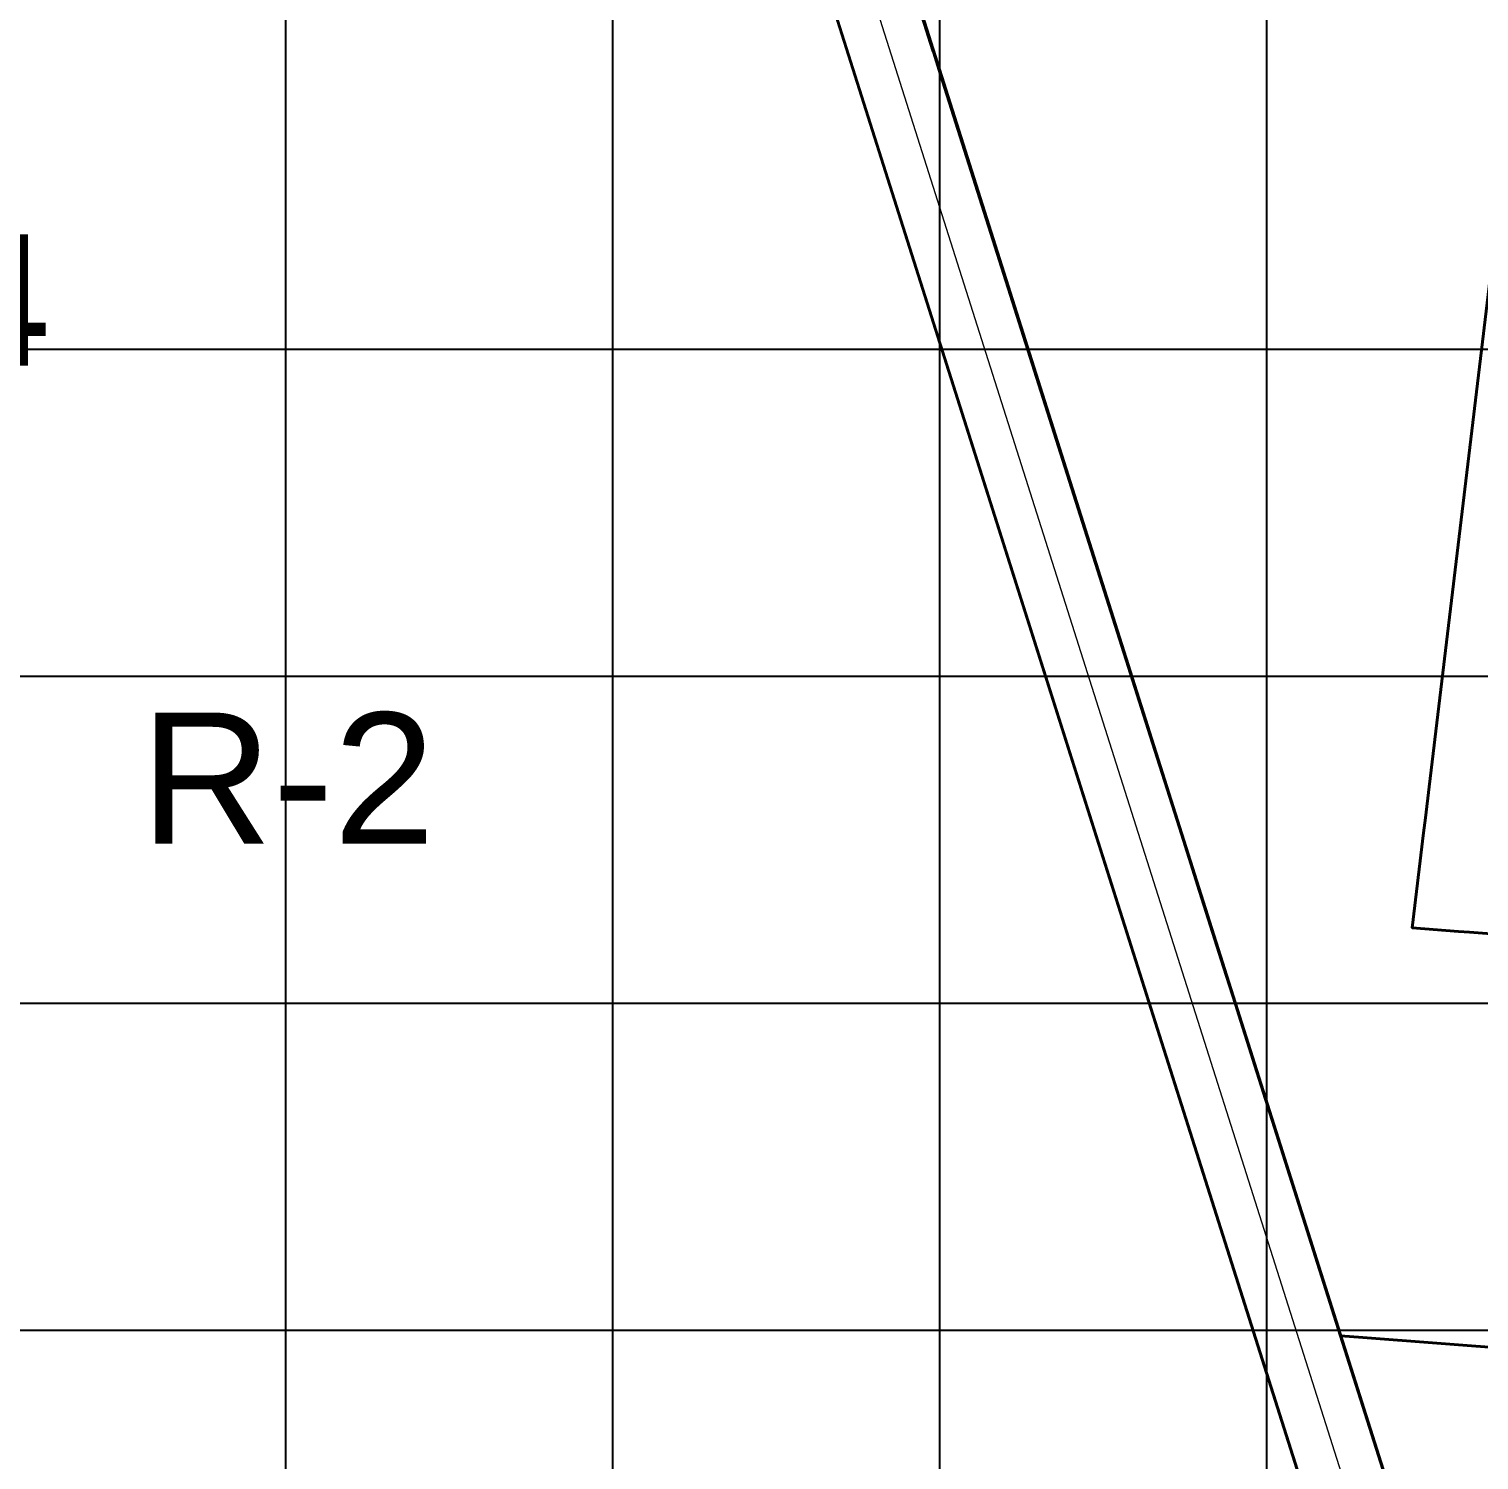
# Model space of a CAD drawing. Header units: millimetres. Extents: x 464536 to 476893, y 870501 to 881610.
# Drawn here: x 467021.4 to 467464.9, y 876960.3 to 877397.9 of the extents above; entities that cross this region are included whole.
import ezdxf
from ezdxf.enums import TextEntityAlignment as Align

# ---------------------------------------------------------------- set-up
doc = ezdxf.new("R2010")
doc.units = ezdxf.units.MM
for name, color, linetype, lineweight in [('Center_1', 7, 'Continuous', 5), ('Land Use Code', 7, 'Continuous', 35), ('Manufacturing and storage', 212, 'Continuous', 35), ('Mixed use', 30, 'Continuous', 35), ('Proposed Road Net work', 7, 'Continuous', 35)]:
    doc.layers.add(name, color=color, linetype=linetype, lineweight=lineweight)
doc.layers.add('Grid1', color=7, linetype='Continuous')
doc.styles.add('Arial', font='arial.ttf')

msp = doc.modelspace()

# ---------------------------------------------------------------- linework, layer by layer
at = {"layer": 'Center_1'}
msp.add_lwpolyline([(467229.78, 877564.53), (467457.09, 876848.09), (467464.41, 876825.01)], dxfattribs=at)
msp.add_lwpolyline([(467229.78, 877564.53), (467457.09, 876848.09), (467464.41, 876825.01)], dxfattribs=at)
msp.add_polyline3d([(467229.78, 877564.53, 0), (467457.09, 876848.09, 0), (467464.41, 876825.01, 0)], dxfattribs=at)
at = {"layer": 'Grid1'}
for p, q in [((467100, 870600), (467100, 881600)), ((467200, 870600), (467200, 881600)), ((467300, 870600), (467300, 881600)), ((467400, 870600), (467400, 881600)), ((464700, 877300), (472600, 877300)), ((464700, 877200), (472600, 877200)), ((464700, 877100), (472600, 877100)), ((464700, 877000), (472600, 877000))]:
    msp.add_line(p, q, dxfattribs=at)
at = {"layer": 'Manufacturing and storage'}
for points in [[(467869.87, 876964.01), (467429.37, 876997.78), (467422.54, 876998.31), (467409.78, 877038.54), (467406.92, 877047.55), (467406.33, 877049.41), (467396.33, 877080.91), (467394.56, 877086.49), (467392.02, 877094.5), (467391.9, 877094.76), (467390.48, 877099.37), (467386.76, 877111.07), (467378.78, 877136.23), (467376.21, 877144.33), (467373.23, 877153.74), (467365.01, 877179.65), (467300.19, 877383.94), (467298.09, 877390.57), (467297.84, 877391.34), (467294.6, 877401.55)], [(467602.87, 877110.85), (467461.93, 877121.66), (467458.56, 877121.92), (467444.4, 877123), (467447.88, 877152.06), (467448.44, 877156.72), (467449.58, 877166.18), (467477.12, 877395.76)], [(467477.12, 877395.76), (467449.58, 877166.18), (467448.44, 877156.72), (467447.88, 877152.06), (467444.4, 877123), (467458.56, 877121.92), (467461.93, 877121.66), (467602.87, 877110.85)]]:
    msp.add_lwpolyline(points, dxfattribs=at)
at = {"layer": 'Mixed use'}
msp.add_lwpolyline([(467469, 876851.87), (467422.54, 876998.31), (467429.37, 876997.78), (467869.87, 876964.01)], dxfattribs=at)
msp.add_polyline3d([(467221.09, 877550.6, 0), (467441.5, 876855.88, 0)], dxfattribs=at)
at = {"layer": 'Proposed Road Net work'}
for points in [[(467445.17, 876844.31, 0), (467218.8, 877557.83, 0)], [(467445.17, 876844.31, 0), (467218.8, 877557.83, 0)], [(467248.05, 877548.97, 0), (467469, 876851.87, 0)], [(467248.05, 877548.97, 0), (467469, 876851.87, 0)]]:
    msp.add_polyline3d(points, dxfattribs=at)

# ---------------------------------------------------------------- texts
at = {"layer": 'Land Use Code', "color": 7, "true_color": 0xffffff, "style": 'Arial'}
for s, p in [('S-54', (466969.07, 877282.95)), ('R-2', (467100.54, 877136.75))]:
    msp.add_text(s, height=40.076, dxfattribs=at).set_placement(p, align=Align.BOTTOM_CENTER)

doc.saveas('drawing.dxf')
